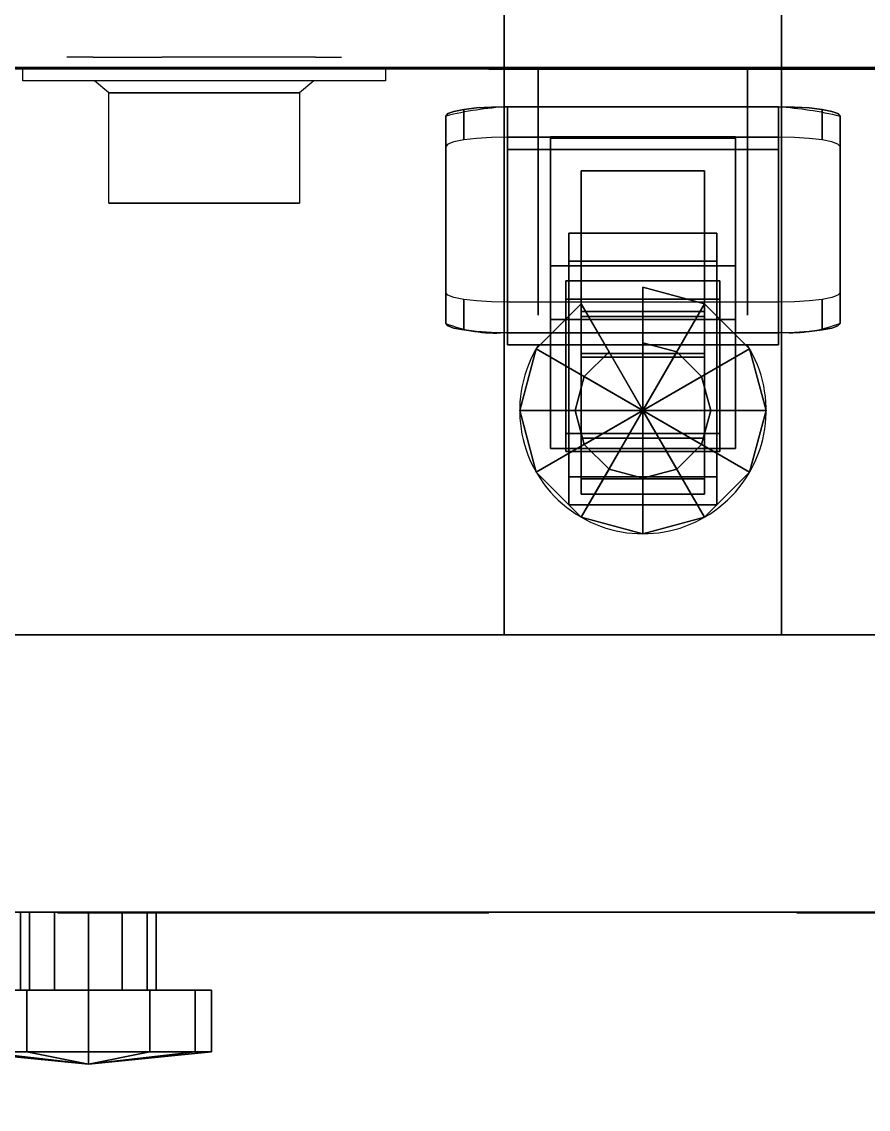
# Model space of a CAD drawing. Extents: x -19 to 904, y -1167 to 74.
# Drawn here: x 341.7 to 479.1, y -989.1 to -812.6 of the extents above; entities that cross this region are included whole.
import ezdxf

# ---------------------------------------------------------------- set-up
doc = ezdxf.new("R2010")
doc.units = 0
for name, color, linetype in [('PQ_200_2D', 1, 'Continuous'), ('PQ_200_3D', 1, 'Continuous'), ('PQ_204_2D', 7, 'Continuous'), ('PQ_204_3D', 7, 'Continuous'), ('PQ_WHITE_3D', 7, 'Continuous')]:
    doc.layers.add(name, color=color, linetype=linetype)

msp = doc.modelspace()

# ---------------------------------------------------------------- linework, layer by layer
at = {"layer": 'PQ_200_2D'}
msp.add_lwpolyline([(675, -50), (707.5, -50), (707.5, -520), (885, -640), (885, -820), (0, -820), (0, -640), (177.5, -520), (177.5, -50), (210, -50)], dxfattribs=at)
at = {"layer": 'PQ_200_3D'}
for points in [[(210, -1120), (210, 0), (675, 0), (675, -1120)], [(210, -995, 65), (675, -995, 65), (675, 0, 65), (210, 0, 65)], [(0, -820, 1625), (885, -820, 1625), (885, -820, 1885), (0, -820, 1885)], [(165.1, -820.2, 1625), (417.5, -820.2, 1625), (417.5, -820.2, 1885), (165.1, -820.2, 1885)], [(417.5, -820.2, 1625), (467.5, -820.2, 1625), (467.5, -820.2, 1885), (417.5, -820.2, 1885)], [(719.9, -820.2, 1625), (467.5, -820.2, 1625), (467.5, -820.2, 1885), (719.9, -820.2, 1885)]]:
    msp.add_3dface(points, dxfattribs=at)
for points, invisible_edges in [([(0, -820, 1625), (0, -640, 1625), (885, -640, 1625), (885, -820, 1625)], 2), ([(0, -820, 1885), (885, -820, 1885), (885, -640, 1885), (0, -640, 1885)], 4), ([(425.5, -820.2, 1836), (425.5, -820.2, 1860), (425.5, -848.2, 1860), (425.5, -848.2, 1836)], 4), ([(425.5, -820.2, 1638), (425.5, -820.2, 1662), (425.5, -848.2, 1662), (425.5, -848.2, 1638)], 4), ([(459.5, -820.2, 1836), (459.5, -820.2, 1860), (459.5, -848.2, 1860), (459.5, -848.2, 1836)], 4), ([(459.5, -820.2, 1638), (459.5, -820.2, 1662), (459.5, -848.2, 1662), (459.5, -848.2, 1638)], 4), ([(425.5, -848.2, 1860), (425.5, -854.2, 1858.39), (425.5, -848.2, 1848)], 10), ([(425.5, -854.2, 1858.39), (425.5, -858.59, 1854), (425.5, -848.2, 1848)], 10), ([(425.5, -858.59, 1854), (425.5, -860.2, 1848), (425.5, -848.2, 1848)], 10), ([(425.5, -860.2, 1848), (425.5, -858.59, 1842), (425.5, -848.2, 1848)], 10), ([(425.5, -858.59, 1842), (425.5, -854.2, 1837.61), (425.5, -848.2, 1848)], 10), ([(425.5, -854.2, 1837.61), (425.5, -848.2, 1836), (425.5, -848.2, 1848)], 10), ([(425.5, -848.2, 1662), (425.5, -854.2, 1660.39), (425.5, -848.2, 1650)], 10), ([(425.5, -854.2, 1660.39), (425.5, -858.59, 1656), (425.5, -848.2, 1650)], 10), ([(425.5, -858.59, 1656), (425.5, -860.2, 1650), (425.5, -848.2, 1650)], 10), ([(425.5, -860.2, 1650), (425.5, -858.59, 1644), (425.5, -848.2, 1650)], 10), ([(425.5, -858.59, 1644), (425.5, -854.2, 1639.61), (425.5, -848.2, 1650)], 10), ([(425.5, -854.2, 1639.61), (425.5, -848.2, 1638), (425.5, -848.2, 1650)], 10), ([(459.5, -848.2, 1860), (459.5, -854.2, 1858.39), (459.5, -848.2, 1848)], 10), ([(459.5, -854.2, 1858.39), (459.5, -858.59, 1854), (459.5, -848.2, 1848)], 10), ([(459.5, -858.59, 1854), (459.5, -860.2, 1848), (459.5, -848.2, 1848)], 10), ([(459.5, -860.2, 1848), (459.5, -858.59, 1842), (459.5, -848.2, 1848)], 10), ([(459.5, -858.59, 1842), (459.5, -854.2, 1837.61), (459.5, -848.2, 1848)], 10), ([(459.5, -854.2, 1837.61), (459.5, -848.2, 1836), (459.5, -848.2, 1848)], 10), ([(459.5, -848.2, 1662), (459.5, -854.2, 1660.39), (459.5, -848.2, 1650)], 10), ([(459.5, -854.2, 1660.39), (459.5, -858.59, 1656), (459.5, -848.2, 1650)], 10), ([(459.5, -858.59, 1656), (459.5, -860.2, 1650), (459.5, -848.2, 1650)], 10), ([(459.5, -860.2, 1650), (459.5, -858.59, 1644), (459.5, -848.2, 1650)], 10), ([(459.5, -858.59, 1644), (459.5, -854.2, 1639.61), (459.5, -848.2, 1650)], 10), ([(459.5, -854.2, 1639.61), (459.5, -848.2, 1638), (459.5, -848.2, 1650)], 10)]:
    msp.add_3dface(points, dxfattribs=dict(at, invisible_edges=invisible_edges))
at = {"layer": 'PQ_204_2D'}
for p, q in [((420, -820.3), (420, -826.39)), ((425.5, -860.2), (425.5, -820.3)), ((459.5, -860.2), (459.5, -820)), ((465, -820.3), (465, -826.39)), ((457.5, -831.53), (427.5, -831.53)), ((427.5, -831.53), (427.5, -881.86)), ((457.5, -881.86), (457.5, -831.53)), ((427.5, -860.94), (457.5, -860.94)), ((420, -863.05), (420, -912.1)), ((465, -912.1), (465, -863.05)), ((427.5, -881.86), (457.5, -881.86)), ((430.5, -882.61), (430.5, -890.98)), ((454.5, -890.98), (454.5, -882.61)), ((430.5, -890.98), (454.5, -890.98)), ((317.5, -912.1), (567.5, -912.1)), ((317.5, -957.1), (567.5, -957.1)), ((363.5, -969.75), (363.5, -957.1)), ((341.5, -969.75), (363.5, -969.75)), ((372.5, -969.75), (363.5, -969.75)), ((372.5, -979.75), (372.5, -969.75)), ((332.5, -979.75), (352.5, -981.75)), ((352.5, -981.75), (372.5, -979.75))]:
    msp.add_line(p, q, dxfattribs=at)
msp.add_lwpolyline([(341.88, -820.2), (400.72, -820.2), (400.72, -822.2), (341.88, -822.2)], close=True, dxfattribs=at)
for points in [[(389.1, -822.2), (386.79, -824.16), (386.79, -842.03), (355.81, -842.03), (355.81, -824.16), (353.5, -822.2)], [(355.81, -824.16), (386.79, -824.16)], [(420.5, -826.39), (420.5, -865.03), (427.5, -865.03)], [(464.5, -826.39), (464.5, -865.03), (457.5, -865.03)]]:
    msp.add_lwpolyline(points, dxfattribs=at)
for points in [[(464.5, -826.39), (420.5, -826.39, 0.042854), (410.5, -827.9), (410.5, -861.54, 0.117954), (420, -863.05, -6.329939)], [(420.5, -826.39), (464.5, -826.39, -0.042854), (474.5, -827.9), (474.5, -861.54, -0.117954), (465, -863.05, 6.329939)]]:
    msp.add_lwpolyline(points, format="xyb", dxfattribs=at)
msp.add_arc((442.5, -875.68), 20, 147.844, 32.156, dxfattribs=at)
at = {"layer": 'PQ_204_3D', "extrusion": (-1.2657e-15, -1, 0)}
msp.add_line((417.5, -820.3, 1675), (326.3, -820.3, 1675), dxfattribs=at)
at = {"layer": 'PQ_204_3D', "extrusion": (-0.277336, -0.960773, 0)}
msp.add_line((417.5, -820.3, 1675), (467.5, -820.3, 1675), dxfattribs=at)
at = {"layer": 'PQ_204_3D', "extrusion": (-7.73172e-15, -1, 0)}
msp.add_line((467.5, -820.3, 1675), (558.7, -820.3, 1675), dxfattribs=at)
at = {"layer": 'PQ_204_3D'}
for points, invisible_edges in [([(349, -818.37, 1768.82), (355.81, -824.16, 1768.82), (358.77, -824.16, 1759.71), (353.26, -818.37, 1755.71)], 5), ([(358.77, -824.16, 1777.92), (353.26, -818.37, 1781.93), (349, -818.37, 1768.82), (355.81, -824.16, 1768.82)], 5), ([(358.77, -824.16, 1759.71), (353.26, -818.37, 1755.71), (364.41, -818.37, 1747.61), (366.51, -824.16, 1754.09)], 5), ([(364.41, -818.37, 1790.03), (366.51, -824.16, 1783.55), (358.77, -824.16, 1777.92), (353.26, -818.37, 1781.93)], 5), ([(364.41, -818.37, 1747.61), (366.51, -824.16, 1754.09), (376.09, -824.16, 1754.09), (378.19, -818.37, 1747.61)], 5), ([(364.41, -818.37, 1790.03), (378.19, -818.37, 1790.03), (376.09, -824.16, 1783.55), (366.51, -824.16, 1783.55)], 11), ([(383.83, -824.16, 1759.71), (389.34, -818.37, 1755.71), (378.19, -818.37, 1747.61), (376.09, -824.16, 1754.09)], 5), ([(378.19, -818.37, 1790.03), (376.09, -824.16, 1783.55), (383.83, -824.16, 1777.92), (389.34, -818.37, 1781.93)], 5), ([(393.6, -818.37, 1768.82), (386.79, -824.16, 1768.82), (383.83, -824.16, 1759.71), (389.34, -818.37, 1755.71)], 5), ([(383.83, -824.16, 1777.92), (389.34, -818.37, 1781.93), (393.6, -818.37, 1768.82), (386.79, -824.16, 1768.82)], 5), ([(355.81, -824.16, 1768.82), (355.81, -842.03, 1768.82), (358.77, -842.03, 1759.71), (358.77, -824.16, 1759.71)], 5), ([(355.81, -824.16, 1768.82), (366.51, -824.16, 1754.09), (358.77, -824.16, 1759.71), (355.81, -824.16, 1768.82)], 9), ([(376.09, -824.16, 1754.09), (358.77, -824.16, 1777.92), (355.81, -824.16, 1768.82), (366.51, -824.16, 1754.09)], 5), ([(358.77, -842.03, 1777.92), (358.77, -824.16, 1777.92), (355.81, -824.16, 1768.82), (355.81, -842.03, 1768.82)], 5), ([(366.51, -824.16, 1783.55), (383.83, -824.16, 1759.71), (376.09, -824.16, 1754.09), (358.77, -824.16, 1777.92)], 5), ([(358.77, -842.03, 1759.71), (358.77, -824.16, 1759.71), (366.51, -824.16, 1754.09), (366.51, -842.03, 1754.09)], 5), ([(366.51, -824.16, 1783.55), (366.51, -842.03, 1783.55), (358.77, -842.03, 1777.92), (358.77, -824.16, 1777.92)], 5), ([(366.51, -824.16, 1783.55), (376.09, -824.16, 1783.55), (386.79, -824.16, 1768.82), (383.83, -824.16, 1759.71)], 10), ([(366.51, -824.16, 1754.09), (366.51, -842.03, 1754.09), (376.09, -842.03, 1754.09), (376.09, -824.16, 1754.09)], 5), ([(366.51, -824.16, 1783.55), (376.09, -824.16, 1783.55), (376.09, -842.03, 1783.55), (366.51, -842.03, 1783.55)], 10), ([(383.83, -842.03, 1759.71), (383.83, -824.16, 1759.71), (376.09, -824.16, 1754.09), (376.09, -842.03, 1754.09)], 5), ([(376.09, -824.16, 1783.55), (376.09, -842.03, 1783.55), (383.83, -842.03, 1777.92), (383.83, -824.16, 1777.92)], 5), ([(376.09, -824.16, 1783.55), (383.83, -824.16, 1777.92), (386.79, -824.16, 1768.82)], 12), ([(386.79, -824.16, 1768.82), (386.79, -842.03, 1768.82), (383.83, -842.03, 1759.71), (383.83, -824.16, 1759.71)], 5), ([(383.83, -842.03, 1777.92), (383.83, -824.16, 1777.92), (386.79, -824.16, 1768.82), (386.79, -842.03, 1768.82)], 5), ([(355.81, -842.03, 1768.82), (366.51, -842.03, 1754.09), (358.77, -842.03, 1759.71), (355.81, -842.03, 1768.82)], 9), ([(376.09, -842.03, 1754.09), (358.77, -842.03, 1777.92), (355.81, -842.03, 1768.82), (366.51, -842.03, 1754.09)], 5), ([(366.51, -842.03, 1783.55), (383.83, -842.03, 1759.71), (376.09, -842.03, 1754.09), (358.77, -842.03, 1777.92)], 5), ([(366.51, -842.03, 1783.55), (376.09, -842.03, 1783.55), (386.79, -842.03, 1768.82), (383.83, -842.03, 1759.71)], 10), ([(376.09, -842.03, 1783.55), (383.83, -842.03, 1777.92), (386.79, -842.03, 1768.82)], 12)]:
    msp.add_3dface(points, dxfattribs=dict(at, invisible_edges=invisible_edges))
for points in [[(347.5, -957.2, 140), (347.5, -957.2, 150), (417.5, -957.2, 150), (417.5, -957.2, 140)], [(537.5, -957.2, 140), (537.5, -957.2, 150), (467.5, -957.2, 150), (467.5, -957.2, 140)]]:
    msp.add_3dface(points, dxfattribs=at)
at = {"layer": 'PQ_WHITE_3D'}
for points, invisible_edges in [([(410.84, -827.51, 1573.58), (410.5, -827.9, 1571.03), (474.5, -827.9, 1571.03), (474.16, -827.51, 1573.58)], 10), ([(410.5, -827.9, 1571.03), (410.84, -827.51, 1573.58), (410.84, -832.45, 1574.34), (410.5, -832.84, 1571.78)], 2), ([(411.84, -827.14, 1575.97), (410.84, -827.51, 1573.58), (474.16, -827.51, 1573.58), (473.16, -827.14, 1575.97)], 10), ([(410.84, -827.51, 1573.58), (411.84, -827.14, 1575.97), (411.84, -832.09, 1576.72), (410.84, -832.45, 1574.34)], 10), ([(413.43, -826.83, 1578.02), (411.84, -827.14, 1575.97), (473.16, -827.14, 1575.97), (471.57, -826.83, 1578.02)], 10), ([(411.84, -827.14, 1575.97), (413.43, -826.83, 1578.02), (413.43, -831.77, 1578.77), (411.84, -832.09, 1576.72)], 8), ([(415.5, -826.59, 1579.59), (413.43, -826.83, 1578.02), (471.57, -826.83, 1578.02), (469.5, -826.59, 1579.59)], 10), ([(413.43, -826.83, 1578.02), (415.5, -826.59, 1579.59), (415.5, -831.53, 1580.34), (413.43, -831.77, 1578.77)], 2), ([(417.91, -826.44, 1580.57), (415.5, -826.59, 1579.59), (469.5, -826.59, 1579.59), (467.09, -826.44, 1580.57)], 10), ([(415.5, -826.59, 1579.59), (417.91, -826.44, 1580.57), (417.91, -831.38, 1581.33), (415.5, -831.53, 1580.34)], 10), ([(420.5, -826.39, 1580.91), (417.91, -826.44, 1580.57), (467.09, -826.44, 1580.57), (464.5, -826.39, 1580.91)], 2), ([(417.91, -826.44, 1580.57), (420.5, -826.39, 1580.91), (420.5, -831.33, 1581.67), (417.91, -831.38, 1581.33)], 8), ([(464.5, -826.39, 1580.91), (467.09, -826.44, 1580.57), (467.09, -831.38, 1581.33), (464.5, -831.33, 1581.67)], 2), ([(467.09, -826.44, 1580.57), (469.5, -826.59, 1579.59), (469.5, -831.53, 1580.34), (467.09, -831.38, 1581.33)], 10), ([(469.5, -826.59, 1579.59), (471.57, -826.83, 1578.02), (471.57, -831.77, 1578.77), (469.5, -831.53, 1580.34)], 8), ([(471.57, -826.83, 1578.02), (473.16, -827.14, 1575.97), (473.16, -832.09, 1576.72), (471.57, -831.77, 1578.77)], 2), ([(473.16, -827.14, 1575.97), (474.16, -827.51, 1573.58), (474.16, -832.45, 1574.34), (473.16, -832.09, 1576.72)], 10), ([(474.16, -827.51, 1573.58), (474.5, -827.9, 1571.03), (474.5, -832.84, 1571.78), (474.16, -832.45, 1574.34)], 8), ([(410.5, -856.6, 1383.21), (474.5, -856.6, 1383.21), (474.5, -827.9, 1571.03), (410.5, -827.9, 1571.03)], 5), ([(410.84, -832.45, 1574.34), (410.5, -832.84, 1571.78), (474.5, -832.84, 1571.78), (474.16, -832.45, 1574.34)], 10), ([(410.5, -861.54, 1383.96), (474.5, -861.54, 1383.96), (474.5, -832.84, 1571.78), (410.5, -832.84, 1571.78)], 5), ([(411.84, -832.09, 1576.72), (410.84, -832.45, 1574.34), (474.16, -832.45, 1574.34), (473.16, -832.09, 1576.72)], 10), ([(413.43, -831.77, 1578.77), (411.84, -832.09, 1576.72), (473.16, -832.09, 1576.72), (471.57, -831.77, 1578.77)], 10), ([(415.5, -831.53, 1580.34), (413.43, -831.77, 1578.77), (471.57, -831.77, 1578.77), (469.5, -831.53, 1580.34)], 10), ([(417.91, -831.38, 1581.33), (415.5, -831.53, 1580.34), (469.5, -831.53, 1580.34), (467.09, -831.38, 1581.33)], 10), ([(420.5, -831.33, 1581.67), (417.91, -831.38, 1581.33), (467.09, -831.38, 1581.33), (464.5, -831.33, 1581.67)], 2), ([(410.84, -856.99, 1380.65), (410.5, -856.6, 1383.21), (474.5, -856.6, 1383.21), (474.16, -856.99, 1380.65)], 10), ([(410.84, -856.99, 1380.65), (410.5, -856.6, 1383.21), (410.5, -861.54, 1383.96), (410.84, -861.94, 1381.4)], 8), ([(411.84, -857.36, 1378.26), (410.84, -856.99, 1380.65), (474.16, -856.99, 1380.65), (473.16, -857.36, 1378.26)], 10), ([(411.84, -857.36, 1378.26), (410.84, -856.99, 1380.65), (410.84, -861.94, 1381.4), (411.84, -862.3, 1379.02)], 10), ([(413.43, -857.67, 1376.22), (411.84, -857.36, 1378.26), (473.16, -857.36, 1378.26), (471.57, -857.67, 1376.22)], 10), ([(413.43, -857.67, 1376.22), (411.84, -857.36, 1378.26), (411.84, -862.3, 1379.02), (413.43, -862.61, 1376.97)], 2), ([(473.16, -857.36, 1378.26), (471.57, -857.67, 1376.22), (471.57, -862.61, 1376.97), (473.16, -862.3, 1379.02)], 8), ([(474.16, -856.99, 1380.65), (473.16, -857.36, 1378.26), (473.16, -862.3, 1379.02), (474.16, -861.94, 1381.4)], 10), ([(474.5, -856.6, 1383.21), (474.16, -856.99, 1380.65), (474.16, -861.94, 1381.4), (474.5, -861.54, 1383.96)], 2), ([(415.5, -857.91, 1374.65), (413.43, -857.67, 1376.22), (471.57, -857.67, 1376.22), (469.5, -857.91, 1374.65)], 10), ([(415.5, -857.91, 1374.65), (413.43, -857.67, 1376.22), (413.43, -862.61, 1376.97), (415.5, -862.85, 1375.4)], 8), ([(417.91, -858.06, 1373.66), (415.5, -857.91, 1374.65), (469.5, -857.91, 1374.65), (467.09, -858.06, 1373.66)], 10), ([(417.91, -858.06, 1373.66), (415.5, -857.91, 1374.65), (415.5, -862.85, 1375.4), (417.91, -863, 1374.41)], 10), ([(420.5, -858.11, 1373.32), (417.91, -858.06, 1373.66), (467.09, -858.06, 1373.66), (464.5, -858.11, 1373.32)], 2), ([(420.5, -858.11, 1373.32), (417.91, -858.06, 1373.66), (417.91, -863, 1374.41), (420.5, -863.06, 1374.08)], 2), ([(467.09, -858.06, 1373.66), (464.5, -858.11, 1373.32), (464.5, -863.06, 1374.08), (467.09, -863, 1374.41)], 8), ([(469.5, -857.91, 1374.65), (467.09, -858.06, 1373.66), (467.09, -863, 1374.41), (469.5, -862.85, 1375.4)], 10), ([(471.57, -857.67, 1376.22), (469.5, -857.91, 1374.65), (469.5, -862.85, 1375.4), (471.57, -862.61, 1376.97)], 2), ([(410.84, -861.94, 1381.4), (410.5, -861.54, 1383.96), (474.5, -861.54, 1383.96), (474.16, -861.94, 1381.4)], 10), ([(411.84, -862.3, 1379.02), (410.84, -861.94, 1381.4), (474.16, -861.94, 1381.4), (473.16, -862.3, 1379.02)], 10), ([(413.43, -862.61, 1376.97), (411.84, -862.3, 1379.02), (473.16, -862.3, 1379.02), (471.57, -862.61, 1376.97)], 10), ([(415.5, -862.85, 1375.4), (413.43, -862.61, 1376.97), (471.57, -862.61, 1376.97), (469.5, -862.85, 1375.4)], 10), ([(417.91, -863, 1374.41), (415.5, -862.85, 1375.4), (469.5, -862.85, 1375.4), (467.09, -863, 1374.41)], 10), ([(420.5, -863.06, 1374.08), (417.91, -863, 1374.41), (467.09, -863, 1374.41), (464.5, -863.06, 1374.08)], 2)]:
    msp.add_3dface(points, dxfattribs=dict(at, invisible_edges=invisible_edges))
for points in [[(420.5, -826.39, 1580.91), (464.5, -826.39, 1580.91), (464.5, -831.33, 1581.67), (420.5, -831.33, 1581.67)], [(410.5, -856.6, 1383.21), (410.5, -827.9, 1571.03), (410.5, -832.84, 1571.78), (410.5, -861.54, 1383.96)], [(474.5, -827.9, 1571.03), (474.5, -856.6, 1383.21), (474.5, -861.54, 1383.96), (474.5, -832.84, 1571.78)], [(464.5, -858.11, 1373.32), (420.5, -858.11, 1373.32), (420.5, -863.06, 1374.08), (464.5, -863.06, 1374.08)]]:
    msp.add_3dface(points, dxfattribs=at)

# ---------------------------------------------------------------- meshes
at = {"layer": 'PQ_200_3D'}
mesh = msp.add_polyface(dxfattribs=at)
corners = [(420, -912.1, 122.5), (465, -912.1, 122.5), (465, -767.1, 122.5), (420, -767.1, 122.5), (420, -912.1, 167.5), (465, -912.1, 167.5), (465, -767.1, 167.5), (420, -767.1, 167.5)]
mesh.append_faces([[corners[k] for k in face] for face in [(0, 3, 2, 1), (4, 5, 6, 7), (0, 1, 5, 4), (3, 7, 6, 2), (0, 4, 7, 3), (1, 2, 6, 5)]])
mesh = msp.add_polyface(dxfattribs=at)
corners = [(0, -820, 1585), (885, -820, 1585), (885, -790, 1585), (0, -790, 1585), (0, -820, 1625), (885, -820, 1625), (885, -790, 1625), (0, -790, 1625)]
mesh.append_faces([[corners[k] for k in face] for face in [(0, 3, 2, 1), (4, 5, 6, 7), (0, 1, 5, 4), (3, 7, 6, 2), (0, 4, 7, 3), (1, 2, 6, 5)]])
mesh = msp.add_polyface(dxfattribs=at)
corners = [(427.5, -881.86, 1725.66), (457.5, -881.86, 1725.66), (457.5, -852.2, 1721.17), (427.5, -852.2, 1721.17), (427.5, -860.94, 1864.08), (457.5, -860.94, 1864.08), (457.5, -831.28, 1859.6), (427.5, -831.28, 1859.6)]
mesh.append_faces([[corners[k] for k in face] for face in [(0, 3, 2, 1), (4, 5, 6, 7), (0, 1, 5, 4), (3, 7, 6, 2), (0, 4, 7, 3), (1, 2, 6, 5)]])
mesh = msp.add_polyface(dxfattribs=at)
corners = [(432.5, -889.25, 1646.16), (452.5, -889.25, 1646.16), (452.5, -859.6, 1641.63), (432.5, -859.6, 1641.63), (432.5, -866.46, 1662.91), (452.5, -866.46, 1662.91), (452.5, -836.8, 1658.37), (432.5, -836.8, 1658.37)]
mesh.append_faces([[corners[k] for k in face] for face in [(0, 3, 2, 1), (4, 5, 6, 7), (0, 1, 5, 4), (3, 7, 6, 2), (0, 4, 7, 3), (1, 2, 6, 5)]])
mesh = msp.add_polyface(dxfattribs=at)
corners = [(452.5, -886.79, 1463.69), (432.5, -886.79, 1463.69), (432.5, -859.6, 1641.63), (452.5, -859.6, 1641.63), (452.5, -867.02, 1460.67), (432.5, -867.02, 1460.67), (432.5, -836.8, 1658.37), (452.5, -836.8, 1658.37)]
mesh.append_faces([[corners[k] for k in face] for face in [(0, 3, 2, 1), (4, 5, 6, 7), (0, 1, 5, 4), (3, 7, 6, 2), (0, 4, 7, 3), (1, 2, 6, 5)]])
mesh = msp.add_polyface(dxfattribs=at)
corners = [(430.5, -890.98, 1469.39), (454.5, -890.98, 1469.39), (454.5, -851.44, 1463.35), (430.5, -851.44, 1463.35), (430.5, -886.44, 1499.05), (454.5, -886.44, 1499.05), (454.5, -846.9, 1493), (430.5, -846.9, 1493)]
mesh.append_faces([[corners[k] for k in face] for face in [(0, 3, 2, 1), (4, 5, 6, 7), (0, 1, 5, 4), (3, 7, 6, 2), (0, 4, 7, 3), (1, 2, 6, 5)]])
mesh = msp.add_polyface(dxfattribs=at)
corners = [(430, -882.34, 1705.78), (455, -882.34, 1705.78), (455, -857.63, 1702.01), (430, -857.63, 1702.01), (430, -879.39, 1725.28), (455, -879.39, 1725.28), (455, -854.67, 1721.55), (430, -854.67, 1721.55)]
mesh.append_faces([[corners[k] for k in face] for face in [(0, 3, 2, 1), (4, 5, 6, 7), (0, 1, 5, 4), (3, 7, 6, 2), (0, 4, 7, 3), (1, 2, 6, 5)]])
mesh = msp.add_polyface(dxfattribs=at)
corners = [(452.5, -889.25, 1646.16), (432.5, -889.25, 1646.16), (432.5, -880.19, 1705.47), (452.5, -880.19, 1705.47), (452.5, -866.46, 1662.91), (432.5, -866.46, 1662.91), (432.5, -860.42, 1702.45), (452.5, -860.42, 1702.45)]
mesh.append_faces([[corners[k] for k in face] for face in [(0, 3, 2, 1), (4, 5, 6, 7), (0, 1, 5, 4), (3, 7, 6, 2), (0, 4, 7, 3), (1, 2, 6, 5)]])
mesh = msp.add_polyface(dxfattribs=at)
corners = [(317.5, -957.1, 122.5), (567.5, -957.1, 122.5), (567.5, -912.1, 122.5), (317.5, -912.1, 122.5), (317.5, -957.1, 167.5), (567.5, -957.1, 167.5), (567.5, -912.1, 167.5), (317.5, -912.1, 167.5)]
mesh.append_faces([[corners[k] for k in face] for face in [(0, 3, 2, 1), (4, 5, 6, 7), (0, 1, 5, 4), (3, 7, 6, 2), (0, 4, 7, 3), (1, 2, 6, 5)]])
at = {"layer": 'PQ_204_3D'}
mesh = msp.add_polymesh((12, 6), dxfattribs=dict(at, m_close=True))
for k, corner in enumerate([(442.5, -875.68, 197), (442.5, -855.68, 195), (442.5, -855.68, 185), (442.5, -864.68, 185), (442.5, -864.68, 167), (442.5, -875.68, 167), (442.5, -875.68, 197), (452.5, -858.36, 195), (452.5, -858.36, 185), (448, -866.15, 185), (448, -866.15, 167), (442.5, -875.68, 167), (442.5, -875.68, 197), (459.82, -865.68, 195), (459.82, -865.68, 185), (452.03, -870.18, 185), (452.03, -870.18, 167), (442.5, -875.68, 167), (442.5, -875.68, 197), (462.5, -875.68, 195), (462.5, -875.68, 185), (453.5, -875.68, 185), (453.5, -875.68, 167), (442.5, -875.68, 167), (442.5, -875.68, 197), (459.82, -885.68, 195), (459.82, -885.68, 185), (452.03, -881.18, 185), (452.03, -881.18, 167), (442.5, -875.68, 167), (442.5, -875.68, 197), (452.5, -893, 195), (452.5, -893, 185), (448, -885.2, 185), (448, -885.2, 167), (442.5, -875.68, 167), (442.5, -875.68, 197), (442.5, -895.68, 195), (442.5, -895.68, 185), (442.5, -886.68, 185), (442.5, -886.68, 167), (442.5, -875.68, 167), (442.5, -875.68, 197), (432.5, -893, 195), (432.5, -893, 185), (437, -885.2, 185), (437, -885.2, 167), (442.5, -875.68, 167), (442.5, -875.68, 197), (425.18, -885.68, 195), (425.18, -885.68, 185), (432.97, -881.18, 185), (432.97, -881.18, 167), (442.5, -875.68, 167), (442.5, -875.68, 197), (422.5, -875.68, 195), (422.5, -875.68, 185), (431.5, -875.68, 185), (431.5, -875.68, 167), (442.5, -875.68, 167), (442.5, -875.68, 197), (425.18, -865.68, 195), (425.18, -865.68, 185), (432.97, -870.18, 185), (432.97, -870.18, 167), (442.5, -875.68, 167), (442.5, -875.68, 197), (432.5, -858.36, 195), (432.5, -858.36, 185), (437, -866.15, 185), (437, -866.15, 167), (442.5, -875.68, 167)]):
    mesh.set_mesh_vertex(divmod(k, 6), corner)
mesh = msp.add_polymesh((12, 6), dxfattribs=dict(at, m_close=True))
for k, corner in enumerate([(352.5, -957.1, 145), (352.5, -957.1, 156), (352.5, -969.75, 156), (352.5, -969.75, 165), (352.5, -979.75, 165), (352.5, -981.75, 145), (352.5, -957.1, 145), (347, -957.1, 154.53), (347, -969.75, 154.53), (342.5, -969.75, 162.32), (342.5, -979.75, 162.32), (352.5, -981.75, 145), (352.5, -957.1, 145), (342.97, -957.1, 150.5), (342.97, -969.75, 150.5), (335.18, -969.75, 155), (335.18, -979.75, 155), (352.5, -981.75, 145), (352.5, -957.1, 145), (341.5, -957.1, 145), (341.5, -969.75, 145), (332.5, -969.75, 145), (332.5, -979.75, 145), (352.5, -981.75, 145), (352.5, -957.1, 145), (342.97, -957.1, 139.5), (342.97, -969.75, 139.5), (335.18, -969.75, 135), (335.18, -979.75, 135), (352.5, -981.75, 145), (352.5, -957.1, 145), (347, -957.1, 135.47), (347, -969.75, 135.47), (342.5, -969.75, 127.68), (342.5, -979.75, 127.68), (352.5, -981.75, 145), (352.5, -957.1, 145), (352.5, -957.1, 134), (352.5, -969.75, 134), (352.5, -969.75, 125), (352.5, -979.75, 125), (352.5, -981.75, 145), (352.5, -957.1, 145), (358, -957.1, 135.47), (358, -969.75, 135.47), (362.5, -969.75, 127.68), (362.5, -979.75, 127.68), (352.5, -981.75, 145), (352.5, -957.1, 145), (362.03, -957.1, 139.5), (362.03, -969.75, 139.5), (369.82, -969.75, 135), (369.82, -979.75, 135), (352.5, -981.75, 145), (352.5, -957.1, 145), (363.5, -957.1, 145), (363.5, -969.75, 145), (372.5, -969.75, 145), (372.5, -979.75, 145), (352.5, -981.75, 145), (352.5, -957.1, 145), (362.03, -957.1, 150.5), (362.03, -969.75, 150.5), (369.82, -969.75, 155), (369.82, -979.75, 155), (352.5, -981.75, 145), (352.5, -957.1, 145), (358, -957.1, 154.53), (358, -969.75, 154.53), (362.5, -969.75, 162.32), (362.5, -979.75, 162.32), (352.5, -981.75, 145)]):
    mesh.set_mesh_vertex(divmod(k, 6), corner)
at = {"layer": 'PQ_WHITE_3D'}
mesh = msp.add_polyface(dxfattribs=at)
corners = [(420.5, -863.06, 1374.08), (464.5, -863.06, 1374.08), (464.5, -831.33, 1581.67), (420.5, -831.33, 1581.67), (420.5, -865.03, 1374.38), (464.5, -865.03, 1374.38), (464.5, -833.31, 1581.97), (420.5, -833.31, 1581.97)]
mesh.append_faces([[corners[k] for k in face] for face in [(0, 3, 2, 1), (4, 5, 6, 7), (0, 1, 5, 4), (3, 7, 6, 2), (0, 4, 7, 3), (1, 2, 6, 5)]])

doc.saveas('drawing.dxf')
